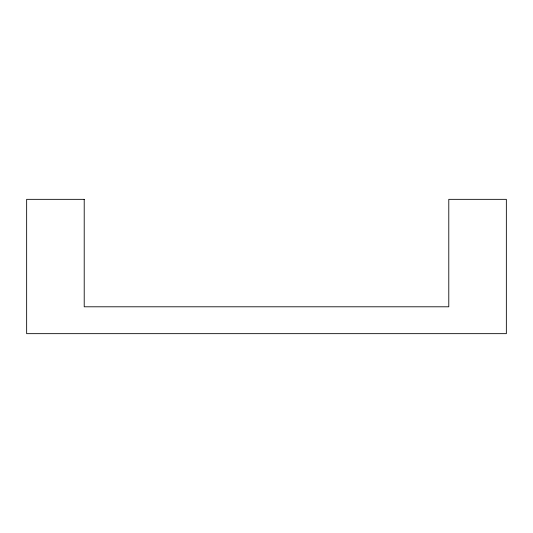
<?xml version="1.0" encoding="UTF-8"?>
<svg xmlns="http://www.w3.org/2000/svg" width="533" height="533" viewBox="0 0 533 533"><rect width="100%" height="100%" fill="white"/><g stroke="black" fill="none" stroke-linecap="round" stroke-linejoin="round"><path stroke-width="0.8" d="M84.214 199.342L26.65 199.342L26.65 333.658L506.35 333.658L506.35 199.342L448.786 199.342L448.786 306.795L84.214 306.795L84.214 199.342"/></g></svg>
